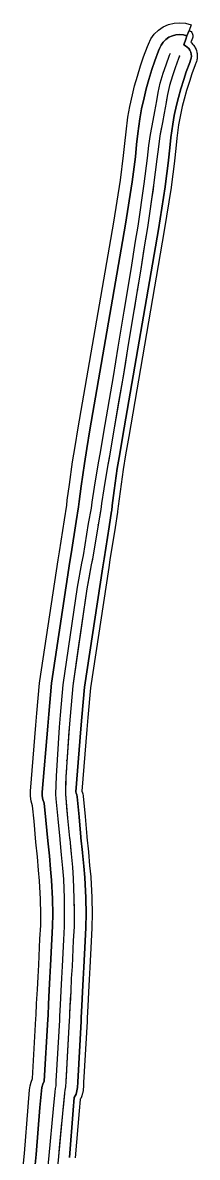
# Model space of a CAD drawing. Header units: inches. Extents: x 87989 to 118156, y 435697 to 451526.
# Drawn here: x 104980.5 to 105053.8, y 450197.2 to 450673.6 of the extents above; entities that cross this region are included whole.
import ezdxf

# ---------------------------------------------------------------- set-up
doc = ezdxf.new("R2010")
doc.units = ezdxf.units.IN
doc.header["$MEASUREMENT"] = 0
for name, color, linetype, true_color in [('As_waterkering_BWK', 7, 'Continuous', 0x7b8981), ('Beschermingszone_BWK', 7, 'Continuous', 0xcf890d), ('Grens_bebouwingsvrije_zone_BWK', 7, 'Continuous', 0x6789ae), ('Kernzone_BWK', 7, 'Continuous', 0xcb89af), ('Kunstwerken_BWK', 7, 'Continuous', 0xc78952), ('Referentiepunten_BWK', 7, 'Continuous', 0x178980)]:
    doc.layers.add(name, color=color, linetype=linetype, true_color=true_color)

msp = doc.modelspace()

# ---------------------------------------------------------------- linework, layer by layer
at = {"layer": 'As_waterkering_BWK'}
msp.add_lwpolyline([(105046.3376, 450659.5773), (105045.956, 450658.581), (105044.475, 450654.587), (105043.352, 450651.213), (105042.134, 450647.215), (105041.3605, 450643.4395), (105040.7255, 450640.0581), (105039.9746, 450635.6083), (105039.1888, 450631.703), (105038.1093, 450626.0118), (105037.4664, 450621.4716), (105036.9007, 450616.2037), (105035.4997, 450605.3547), (105032.9465, 450587.5387), (105031.7539, 450581.2025), (105030.0096, 450569.256), (105027.0463, 450551.8463), (105024.5592, 450536.6725), (105022.5131, 450524.3001), (105018.4804, 450500.9801), (105017.2236, 450493.3072), (105016.1653, 450487.1887), (105014.6108, 450477.829), (105013.5988, 450471.7006), (105013.3157, 450469.1553), (105012.133, 450462.6598), (105009.9814, 450449.126), (105009.2356, 450445.9001), (105007.4804, 450435.8724), (105001.494, 450395.126), (105000.4222, 450382.436), (105000.0029, 450377.4399), (105000, 450377.405), (104998.6248, 450356.9497), (104998.4237, 450349.7953), (104998.5825, 450348.0914), (104999.3445, 450339.6036), (105000.2008, 450331.0986), (105000.2328, 450330.7986), (105000.8262, 450324.5752), (105001.4082, 450318.9713), (105001.7257, 450314.2035), (105002.023, 450306.011), (105002.106, 450299.269), (105002.064, 450293.952), (105001.725, 450288.207), (105001.219, 450277.244), (105000.913, 450272.175), (105000.67, 450266.907), (105000.345, 450261.024), (105000.124, 450256.168), (105000.0327, 450254.5814), (104998.6052, 450228.9313), (104998.483, 450226.682), (104998.224, 450225.365), (104998.0811, 450224.1863), (104997.3667, 450217.069), (104995.5411, 450197.5428), (104994.8796, 450190.4254)], dxfattribs=at)
at = {"layer": 'Beschermingszone_BWK'}
for points in [[(104980.4974, 450191.8461), (104981.1898, 450198.8029), (104982.7696, 450218.4117), (104983.3434, 450225.5187), (104983.5762, 450227.1607), (104984.0172, 450228.7594), (104984.6591, 450230.2886), (104986.055, 450255.3726), (104986.1423, 450256.8886), (104986.3629, 450261.7284), (104986.6881, 450267.6157), (104986.9332, 450272.9194), (104987.2385, 450277.9886), (104987.7446, 450288.9421), (104988.0673, 450294.4199), (104988.1053, 450299.2381), (104988.0276, 450305.5548), (104987.6241, 450313.1811), (104987.1913, 450317.7373), (104986.7247, 450323.2564), (104986.0571, 450329.5131), (104985.269, 450338.3069), (104984.5997, 450344.7212), (104984.0014, 450346.7172), (104983.7089, 450348.7804), (104983.7288, 450350.8641), (104986.0503, 450378.5913), (104986.4716, 450383.6105), (104987.5437, 450396.3042), (104987.6539, 450397.2362), (104995.3987, 450448.0309), (104995.9144, 450451.3469), (104998.0637, 450464.866), (104999.0009, 450470.9786), (104999.2225, 450473.084), (105000.1123, 450479.6867), (105001.4504, 450489.1933), (105002.5026, 450495.5862), (105003.814, 450503.4789), (105018.7507, 450589.8547), (105021.5546, 450607.4797), (105022.8961, 450617.8683), (105023.3596, 450622.9054), (105023.9005, 450627.6915), (105024.7086, 450633.9184), (105025.5106, 450638.4136), (105026.5797, 450643.2373), (105027.5193, 450647.0265), (105028.7097, 450651.1867), (105030.0141, 450655.4636), (105031.2699, 450659.2314), (105032.8558, 450663.5186), (105033.2639, 450664.5851), (105034.3254, 450666.7681), (105035.748, 450668.7349), (105037.489, 450670.4264), (105039.496, 450671.7917), (105041.7087, 450672.7898), (105044.0605, 450673.3907), (105046.4807, 450673.5763), (105048.8967, 450673.341), (105051.2357, 450672.692), (105050.3581, 450670.3422), (105049.4864, 450668.0081), (105047.9827, 450668.4254), (105046.4296, 450668.5766), (105044.8737, 450668.4573), (105043.3619, 450668.071), (105041.9394, 450667.4294), (105040.6492, 450666.5517), (105039.53, 450665.4643), (105038.6155, 450664.1999), (105037.9331, 450662.7966), (105037.5345, 450661.7552), (105035.986, 450657.5727), (105034.7776, 450653.9456), (105033.5041, 450649.7682), (105032.3492, 450645.7366), (105031.4469, 450642.0943), (105030.4118, 450637.4301), (105029.6491, 450633.1593), (105028.8643, 450627.0917), (105028.3333, 450622.396), (105027.8668, 450617.3196), (105026.504, 450606.7666), (105023.6837, 450589.0358), (105008.7436, 450502.6432), (105007.4355, 450494.7697), (105006.3928, 450488.4385), (105005.0654, 450479.0036), (105004.1866, 450472.4911), (105003.9616, 450470.3416), (105003.0038, 450464.0946), (105000.8537, 450450.5702), (105000.3405, 450447.2699), (104992.5614, 450396.183), (104991.4539, 450383.1911), (104991.0329, 450378.1738), (104988.7114, 450350.4469), (104988.7162, 450348.8912), (104988.9883, 450347.3594), (104989.5197, 450345.8971), (104990.2479, 450338.7662), (104991.031, 450330.022), (104991.7023, 450323.7323), (104992.1712, 450318.1843), (104992.6115, 450313.55), (104993.0259, 450305.7177), (104993.1056, 450299.2491), (104993.0661, 450294.2528), (104992.7376, 450288.6796), (104992.232, 450277.7226), (104991.926, 450272.6535), (104991.6816, 450267.3626), (104991.3565, 450261.4768), (104991.1361, 450256.6312), (104991.0471, 450255.0901), (104989.5846, 450229.1921), (104988.9726, 450227.898), (104988.5506, 450226.5302), (104988.3272, 450225.1163), (104987.7534, 450218.0097), (104986.1699, 450198.3544), (104985.4701, 450191.325)], [(105000.1136, 450197.0985), (105001.7081, 450216.8842), (105002.1437, 450222.2788), (105002.5862, 450222.9292), (105002.9179, 450223.6426), (105003.13, 450224.4002), (105003.389, 450225.7172), (105003.4756, 450226.4107), (105003.5977, 450228.6567), (105005.0247, 450254.2988), (105005.1173, 450255.9107), (105005.3386, 450260.7724), (105005.6635, 450266.6539), (105005.9061, 450271.9091), (105006.2118, 450276.9781), (105006.7182, 450287.9445), (105007.0553, 450293.6575), (105007.0638, 450293.9125), (105007.1057, 450299.28), (105007.0226, 450306.0725), (105007.016, 450306.2752), (105006.582, 450314.4782), (105006.5666, 450314.6873), (105006.1149, 450319.436), (105005.6443, 450325.0098), (105005.6337, 450325.1199), (105004.9718, 450331.3186), (105004.9486, 450331.532), (105004.9402, 450331.6184), (105004.1886, 450340.0522), (105003.3782, 450348.5521), (105003.2365, 450349.3485), (105002.9683, 450350.1115), (105002.7696, 450350.5577), (105004.984, 450377.005), (105005.4046, 450382.0165), (105006.4621, 450394.5381), (105014.1773, 450445.1391), (105014.6837, 450448.3955), (105016.8361, 450461.9346), (105017.8332, 450468.4372), (105017.8644, 450468.6796), (105018.0873, 450470.831), (105018.9341, 450477.0909), (105020.2321, 450486.3252), (105021.2476, 450492.4836), (105022.5466, 450500.3032), (105037.4944, 450586.7432), (105040.3509, 450604.6974), (105040.3718, 450604.8426), (105041.7728, 450615.6916), (105041.7931, 450615.8754), (105042.2603, 450620.9695), (105042.763, 450625.4121), (105043.4855, 450631.0335), (105044.1374, 450634.6762), (105045.0759, 450638.8939), (105045.8746, 450642.1247), (105046.9287, 450645.7964), (105048.1163, 450649.6947), (105049.1924, 450652.9278), (105050.6346, 450656.8176), (105051.0214, 450657.828), (105051.2532, 450658.6633), (105051.3373, 450659.5262), (105051.271, 450660.3905), (105051.0564, 450661.2305), (105050.6999, 450662.0207), (105050.2123, 450662.7375), (105049.6082, 450663.3593), (105048.9058, 450663.8673), (105048.1261, 450664.2464), (105048.9588, 450666.5957), (105049.4864, 450668.0081), (105050.3581, 450670.3422), (105050.5422, 450670.2742), (105050.9008, 450670.0696), (105051.2208, 450669.8087), (105051.4934, 450669.4987), (105051.7114, 450669.148), (105051.8686, 450668.7663), (105051.9609, 450668.3638), (105051.9857, 450667.9517), (105051.9423, 450667.5411), (105051.832, 450667.1433), (105051.3037, 450665.7288), (105051.1344, 450665.3328), (105051.4013, 450665.1014), (105052.0054, 450664.4796), (105052.2793, 450664.1437), (105052.767, 450663.4269), (105052.9788, 450663.0487), (105053.3353, 450662.2584), (105053.4786, 450661.8493), (105053.6932, 450661.0094), (105053.7637, 450660.5817), (105053.8299, 450659.7173), (105053.8255, 450659.2839), (105053.7415, 450658.421), (105053.6622, 450657.9948), (105053.4304, 450657.1595), (105053.3562, 450656.9342), (105052.974, 450655.9361), (105051.5652, 450652.1381), (105051.5372, 450652.0585), (105050.4985, 450648.9355), (105049.3261, 450645.0872), (105048.3023, 450641.5246), (105048.2783, 450641.4346), (105047.5099, 450638.3223), (105046.5891, 450634.1842), (105045.9573, 450630.6537), (105045.245, 450625.1122), (105044.7474, 450620.7148), (105044.2803, 450615.6241), (105044.255, 450615.3944), (105042.8488, 450604.5043), (105042.8226, 450604.3228), (105039.9606, 450586.3338), (105025.0114, 450499.8854), (105023.714, 450492.0754), (105022.7036, 450485.9477), (105021.4107, 450476.7493), (105020.5746, 450470.5732), (105020.5654, 450470.4958), (105020.3475, 450468.3915), (105020.3086, 450468.0885), (105019.3062, 450461.5489), (105017.1534, 450448.0072), (105016.6482, 450444.7587), (105008.9462, 450394.2442), (105007.8958, 450381.8068), (105007.4753, 450376.7962), (105005.3201, 450350.9576), (105005.5951, 450350.1774), (105005.6979, 450349.7863), (105005.8395, 450348.99), (105005.8669, 450348.7894), (105006.678, 450340.2818), (105007.4323, 450331.8199), (105007.4574, 450331.5861), (105008.121, 450325.3717), (105008.1342, 450325.234), (105008.6049, 450319.6596), (105009.0575, 450314.8978), (105009.0769, 450314.6364), (105009.5136, 450306.3819), (105009.5219, 450306.1286), (105009.6056, 450299.2856), (105009.5631, 450293.861), (105009.5524, 450293.5421), (105009.2148, 450287.8132), (105008.7082, 450276.8452), (105008.4026, 450271.7763), (105008.1603, 450266.5273), (105007.8354, 450260.6466), (105007.6139, 450255.7821), (105007.5207, 450254.1576), (105006.0939, 450228.5195), (105005.972, 450226.2751), (105005.9564, 450226.1009), (105005.8698, 450225.4074), (105005.842, 450225.2348), (105005.583, 450223.9178), (105005.5375, 450223.7262), (105005.3254, 450222.9686), (105005.1849, 450222.5885), (105004.8532, 450221.8752), (105004.6531, 450221.5228), (105004.5824, 450221.4188), (105004.2, 450216.6832), (105002.6034, 450196.8743)]]:
    msp.add_lwpolyline(points, dxfattribs=at)
at = {"layer": 'Grens_bebouwingsvrije_zone_BWK'}
msp.add_lwpolyline([(104990.8987, 450190.8165), (104991.5584, 450197.914), (104993.3853, 450217.4549), (104994.1052, 450224.6268), (104994.2708, 450225.9925), (104994.5041, 450227.1788), (104994.6112, 450229.1509), (104996.0391, 450254.8074), (104996.1292, 450256.3738), (104996.35, 450261.2252), (104996.6751, 450267.1095), (104996.9186, 450272.3877), (104997.2246, 450277.4567), (104997.7304, 450288.417), (104998.0649, 450294.0857), (104998.1058, 450299.2602), (104998.0239, 450305.9138), (104997.7305, 450313.998), (104997.422, 450318.6317), (104996.8459, 450324.1787), (104996.253, 450330.3966), (104996.2221, 450330.6861), (104995.3625, 450339.2244), (104994.5991, 450347.727), (104994.4185, 450349.6654), (104994.6286, 450357.1401), (104996.0111, 450377.7048), (104996.4363, 450382.7716), (104997.5186, 450395.5855), (105003.5308, 450436.5081), (105005.3141, 450446.696), (105006.0529, 450449.8914), (105008.1897, 450463.3322), (105009.3555, 450469.7353), (105009.635, 450472.2479), (105010.6645, 450478.4825), (105012.2215, 450487.8573), (105013.2791, 450493.9714), (105014.5359, 450501.6442), (105018.5691, 450524.9672), (105020.6123, 450537.3223), (105023.101, 450552.5054), (105026.0584, 450569.8806), (105027.8077, 450581.8617), (105028.9994, 450588.1927), (105031.5362, 450605.8946), (105032.9281, 450616.6734), (105033.4965, 450621.9657), (105034.1619, 450626.6653), (105035.263, 450632.4703), (105036.0408, 450636.3358), (105036.7874, 450640.7601), (105037.4353, 450644.2101), (105038.253, 450648.2014), (105039.5405, 450652.4277), (105040.701, 450655.9143), (105042.213, 450659.9917), (105042.5113, 450660.7707)], dxfattribs=at)
at = {"layer": 'Kernzone_BWK'}
msp.add_lwpolyline([(104985.4701, 450191.325), (104986.1699, 450198.3544), (104987.7534, 450218.0097), (104988.3272, 450225.1163), (104988.5506, 450226.5302), (104988.9726, 450227.898), (104989.5846, 450229.1921), (104991.0471, 450255.0901), (104991.1361, 450256.6312), (104991.3565, 450261.4768), (104991.6816, 450267.3626), (104991.926, 450272.6535), (104992.232, 450277.7226), (104992.7376, 450288.6796), (104993.0661, 450294.2528), (104993.1056, 450299.2491), (104993.0259, 450305.7177), (104992.6115, 450313.55), (104992.1712, 450318.1843), (104991.7023, 450323.7323), (104991.031, 450330.022), (104990.2479, 450338.7662), (104989.5197, 450345.8971), (104988.9883, 450347.3594), (104988.7162, 450348.8912), (104988.7114, 450350.4469), (104991.0329, 450378.1738), (104991.4539, 450383.1911), (104992.5614, 450396.183), (105000.3405, 450447.2699), (105000.8537, 450450.5702), (105003.0038, 450464.0946), (105003.9616, 450470.3416), (105004.1866, 450472.4911), (105005.0654, 450479.0036), (105006.3928, 450488.4385), (105007.4355, 450494.7697), (105008.7436, 450502.6432), (105023.6837, 450589.0358), (105026.504, 450606.7666), (105027.8668, 450617.3196), (105028.3333, 450622.396), (105028.8643, 450627.0917), (105029.6491, 450633.1593), (105030.4118, 450637.4301), (105031.4469, 450642.0943), (105032.3492, 450645.7366), (105033.5041, 450649.7682), (105034.7776, 450653.9456), (105035.986, 450657.5727), (105037.5345, 450661.7552), (105037.9331, 450662.7966), (105038.6155, 450664.1999), (105039.53, 450665.4643), (105040.6492, 450666.5517), (105041.9394, 450667.4294), (105043.3619, 450668.071), (105044.8737, 450668.4573), (105046.4296, 450668.5766), (105047.9827, 450668.4254), (105049.4864, 450668.0081), (105048.9588, 450666.5957), (105048.1261, 450664.2464), (105048.9058, 450663.8673), (105049.6082, 450663.3593), (105050.2123, 450662.7375), (105050.6999, 450662.0207), (105051.0564, 450661.2305), (105051.271, 450660.3905), (105051.3373, 450659.5262), (105051.2532, 450658.6633), (105051.0214, 450657.828), (105050.6346, 450656.8176), (105049.1924, 450652.9278), (105048.1163, 450649.6947), (105046.9287, 450645.7964), (105045.8746, 450642.1247), (105045.0759, 450638.8939), (105044.1374, 450634.6762), (105043.4855, 450631.0335), (105042.763, 450625.4121), (105042.2603, 450620.9695), (105041.7931, 450615.8754), (105041.7728, 450615.6916), (105040.3718, 450604.8426), (105040.3509, 450604.6974), (105037.4944, 450586.7432), (105022.5466, 450500.3032), (105021.2476, 450492.4836), (105020.2321, 450486.3252), (105018.9341, 450477.0909), (105018.0873, 450470.831), (105017.8644, 450468.6796), (105017.8332, 450468.4372), (105016.8361, 450461.9346), (105014.6837, 450448.3955), (105014.1773, 450445.1391), (105006.4621, 450394.5381), (105005.4046, 450382.0165), (105004.984, 450377.005), (105002.7696, 450350.5577), (105002.9683, 450350.1115), (105003.2365, 450349.3485), (105003.3782, 450348.5521), (105004.1886, 450340.0522), (105004.9402, 450331.6184), (105004.9486, 450331.532), (105004.9718, 450331.3186), (105005.6337, 450325.1199), (105005.6443, 450325.0098), (105006.1149, 450319.436), (105006.5666, 450314.6873), (105006.582, 450314.4782), (105007.016, 450306.2752), (105007.0226, 450306.0725), (105007.1057, 450299.28), (105007.0638, 450293.9125), (105007.0553, 450293.6575), (105006.7182, 450287.9445), (105006.2118, 450276.9781), (105005.9061, 450271.9091), (105005.6635, 450266.6539), (105005.3386, 450260.7724), (105005.1173, 450255.9107), (105005.0247, 450254.2988), (105003.5977, 450228.6567), (105003.4756, 450226.4107), (105003.389, 450225.7172), (105003.13, 450224.4002), (105002.9179, 450223.6426), (105002.5862, 450222.9292), (105002.1437, 450222.2788), (105001.7081, 450216.8842), (105000.1136, 450197.0985)], dxfattribs=at)
at = {"layer": 'Kunstwerken_BWK'}
for points in [[(105046.3376, 450659.5773), (105046.334, 450659.5679), (105045.9915, 450658.6736), (105045.956, 450658.581), (105044.475, 450654.587), (105044.3381, 450654.1757), (105043.3522, 450651.2137), (105043.3514, 450651.211), (105042.134, 450647.215), (105041.3605, 450643.4395), (105040.7721, 450640.3061), (105040.7255, 450640.0581), (105039.9746, 450635.6083), (105039.1888, 450631.703), (105038.4024, 450627.5572), (105038.1093, 450626.0118), (105037.63, 450622.6271), (105037.4664, 450621.4716), (105036.9007, 450616.2037), (105035.4997, 450605.3547), (105035.2386, 450603.533), (105034.6379, 450599.3411), (105032.9465, 450587.5387), (105032.1522, 450583.3188), (105031.7539, 450581.2025), (105031.1149, 450576.826), (105030.0096, 450569.256), (105028.4852, 450560.3), (105027.4177, 450554.0282), (105027.0463, 450551.8463), (105024.5592, 450536.6725), (105024.5461, 450536.5932), (105023.3242, 450529.2046), (105022.5131, 450524.3001), (105020.6583, 450513.5744), (105019.761, 450508.3852), (105018.4804, 450500.9801), (105017.2236, 450493.3072), (105016.6653, 450490.0794), (105016.1653, 450487.1887), (105015.8793, 450485.4665), (105014.6108, 450477.829), (105013.5988, 450471.7006), (105013.3157, 450469.1553), (105013.2041, 450468.5423), (105012.133, 450462.6598), (105012.0084, 450461.8759), (105010.919, 450455.0238), (105009.9814, 450449.126), (105009.6256, 450447.5872), (105009.2356, 450445.9001), (105008.2722, 450440.3961), (105007.4804, 450435.8724), (105003.8413, 450411.1029), (105001.8048, 450397.2414), (105001.494, 450395.126), (105000.4222, 450382.436), (105000.0029, 450377.4399), (105000, 450377.405), (104999.9104, 450376.072), (104998.8908, 450360.9068), (104998.8685, 450360.574), (104998.6248, 450356.9497), (104998.5288, 450353.5352), (104998.4237, 450349.7953)], [(104998.4237, 450349.7953), (104998.4766, 450349.2273), (104998.5825, 450348.0914), (104998.9456, 450344.0468), (104999.3445, 450339.6036), (105000.2008, 450331.0986), (105000.2328, 450330.7986), (105000.7186, 450325.704), (105000.8262, 450324.5752), (105001.4082, 450318.9713), (105001.7257, 450314.2035), (105002.023, 450306.011), (105002.0833, 450301.1153), (105002.106, 450299.269), (105002.064, 450293.952), (105001.725, 450288.207), (105001.219, 450277.244), (105000.913, 450272.175), (105000.67, 450266.907), (105000.3736, 450261.5424), (105000.345, 450261.024), (105000.1814, 450257.4287), (105000.124, 450256.168), (105000.0327, 450254.5814), (104999.3323, 450241.9963), (104998.7249, 450231.0822), (104998.6052, 450228.9313), (104998.483, 450226.682), (104998.224, 450225.365), (104998.0811, 450224.1863), (104997.8549, 450221.9325)], [(104997.8549, 450221.9325), (104997.8473, 450221.8568), (104997.8426, 450221.8099), (104997.7698, 450221.0846), (104997.7611, 450220.9986), (104997.4627, 450218.0255), (104997.3667, 450217.069), (104996.9397, 450212.5017), (104996.8563, 450211.6102), (104995.8753, 450201.1178), (104995.875, 450201.1141), (104995.5411, 450197.5428), (104995.1341, 450193.1634)]]:
    msp.add_lwpolyline(points, dxfattribs=at)
at = {"layer": 'Referentiepunten_BWK'}
for p in [(105046.3376, 450659.5773), (105028.6714, 450561.3939), (105012.1544, 450462.7775), (104999.079, 450363.7062), (105000.517, 450264.1381)]:
    msp.add_point(p, dxfattribs=at)

doc.saveas('drawing.dxf')
